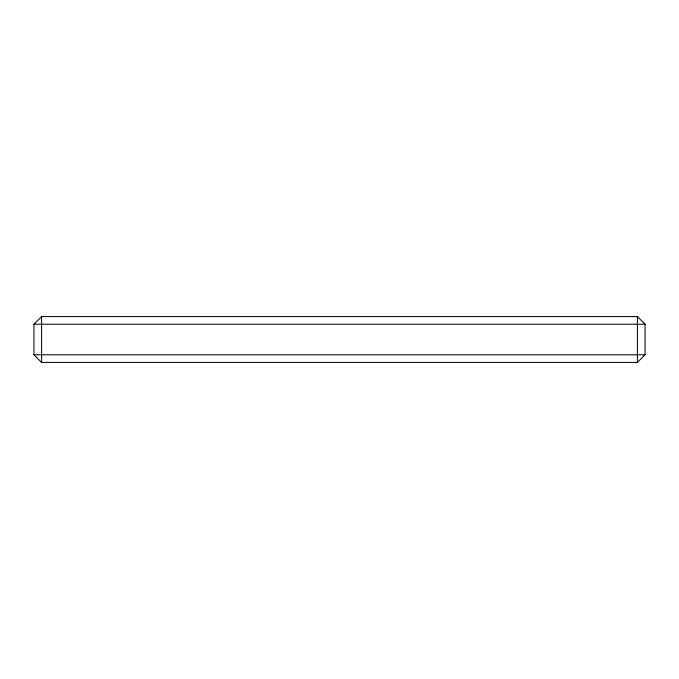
<?xml version="1.0" encoding="UTF-8"?>
<svg xmlns="http://www.w3.org/2000/svg" width="679" height="679" viewBox="0 0 679 679"><rect width="100%" height="100%" fill="white"/><g stroke="black" fill="none" stroke-linecap="round" stroke-linejoin="round"><path stroke-width="1.02" d="M33.95 324.223L41.589 316.584L637.411 316.584L645.05 324.223L645.05 354.777L637.411 362.416L41.589 362.416L33.95 354.777L33.95 324.223L645.05 324.223M33.95 354.777L645.05 354.777M637.411 316.584L637.411 362.416M41.589 316.584L41.589 362.416"/></g></svg>
